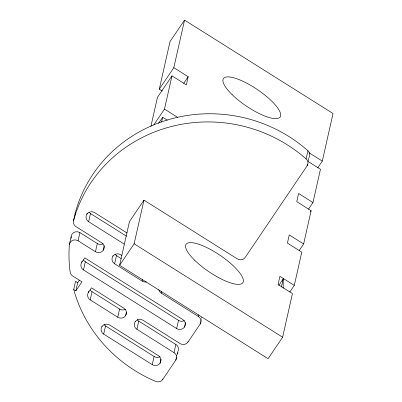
<?xml version="1.0" encoding="UTF-8"?>
<svg xmlns="http://www.w3.org/2000/svg" width="402" height="402" viewBox="0 0 402 402"><rect width="100%" height="100%" fill="white"/><g stroke="black" fill="none" stroke-linecap="round" stroke-linejoin="round"><path stroke-width="0.6" d="M283.174 288.269L283.224 278.857L278.767 285.45M75.837 290.847L77.676 282.676L75.546 281.335L73.707 289.505L75.837 290.847L81.938 281.822L72.727 276.023A5.693 5.412 12.7 0 1 70.144 272.089A142.298 135.333 12.7 0 1 69.355 244.788A5.693 5.412 12.7 0 1 78.068 240.788L95.455 251.727A5.693 5.412 12.7 0 0 103.294 250.225A5.693 5.412 12.7 0 0 101.555 242.697L75.993 226.617A5.693 5.412 12.7 0 1 73.551 220.623L75.39 212.452A142.298 135.333 12.7 0 1 307.952 150.735A5.693 5.412 12.7 0 1 308.932 157.695M69.355 244.788L71.194 236.617A5.693 5.412 12.7 0 1 79.913 232.617L97.294 243.552A5.693 5.412 12.7 0 0 103.198 243.788M78.068 240.788L79.913 232.617M124.158 244.054L88.636 221.703A5.693 5.412 12.7 0 1 86.897 214.176L87.128 213.155M88.636 221.703L90.48 213.532A5.693 5.412 12.7 0 1 88.932 212.105M185.523 322.449L184.488 327.047A5.693 5.412 12.7 0 1 176.649 328.545L83.49 269.933A5.693 5.412 12.7 0 1 81.752 262.406L82.018 261.24M83.49 269.933L85.335 261.762A5.693 5.412 12.7 0 1 83.475 259.873M95.455 251.727L97.294 243.552M126.389 312.143L125.585 315.716A5.693 5.412 12.7 0 1 117.746 317.218L90.204 299.887A5.693 5.412 12.7 0 1 88.465 292.36L88.726 291.194M90.204 299.887L92.048 291.716A5.693 5.412 12.7 0 1 90.189 289.827M103.294 250.225L104.329 245.627M146.434 281.918A5.693 5.412 12.7 0 1 142.152 281.109L114.61 263.782A5.693 5.412 12.7 0 1 112.872 256.255L112.987 255.742M114.61 263.782L116.454 255.607A5.693 5.412 12.7 0 1 114.907 254.185M161.001 359.066L160.081 363.157A5.693 5.412 12.7 0 1 152.237 364.654L103.676 334.097A5.693 5.412 12.7 0 1 101.937 326.57L102.053 326.062M103.676 334.097L105.52 325.927A5.693 5.412 12.7 0 1 103.972 324.499M289.792 292.053L294.289 285.4L279.923 276.36L278.078 284.531L292.45 293.571L282.616 337.218L268.084 358.71L119.605 265.29L129.439 221.643L143.971 200.151L237.371 258.913A5.693 5.412 12.7 0 0 245.21 257.416L307.093 165.865L307.485 164.117M150.911 126.374L157.453 97.344L171.981 75.852L186.352 84.892L188.191 76.722L173.825 67.677L184.548 20.1L333.027 113.525L322.303 161.101L317.806 167.755M162.373 91.113L159.292 89.174L170.016 41.597L184.548 20.1M119.605 265.29L134.137 243.793L143.971 200.151M161.554 122.123L162.644 117.283L167.262 120.188M153.765 124.977L164.488 109.113L171.981 75.852M117.746 317.218L119.585 309.048L92.048 291.716M142.152 281.109L142.549 279.36M73.707 289.505A142.298 135.333 12.7 0 0 155.695 381.428A5.693 5.412 12.7 0 0 162.694 379.488L175.759 360.157A5.693 5.412 12.7 0 0 174.021 352.629L136.901 329.273A5.693 5.412 12.7 0 1 135.162 321.746L135.278 321.233M136.901 329.273L138.745 321.097A5.693 5.412 12.7 0 1 137.198 319.675M135.162 321.746A5.693 5.412 12.7 0 1 143.006 320.243L180.126 343.599A5.693 5.412 12.7 0 0 187.965 342.102L200.171 324.047A5.693 5.412 12.7 0 0 198.432 316.52L161.313 293.164L161.704 291.415M152.237 364.654L154.082 356.484L105.52 325.927M162.694 379.488L162.81 378.975M176.649 328.545L178.488 320.374L85.335 261.762M174.021 352.629L175.865 344.454L138.745 321.097M175.759 360.157L176.106 358.624M176.222 358.112L176.337 357.599M176.684 356.066L176.795 355.559M177.026 354.539L177.257 353.514M177.488 352.494L177.604 351.981M177.468 354.197L177.93 352.152M187.965 342.102L188.081 341.589M198.432 316.52L198.824 314.766M200.171 324.047L200.286 323.535M200.397 323.027L200.513 322.515M200.744 321.494L200.975 320.469M201.206 319.449L201.322 318.937M201.553 317.917L201.663 317.409M307.093 165.865A5.693 5.412 12.7 0 0 306.108 158.906L307.952 150.735M308.143 161.197L308.801 158.277M281.385 287.028L283.224 278.857M294.289 285.4L301.786 252.139L287.42 243.099L289.259 234.929L303.626 243.969L299.128 250.622M303.626 243.969L311.123 210.708L296.756 201.668L298.596 193.493L312.967 202.538L308.47 209.191M312.967 202.538L320.459 169.272L308.143 161.524M159.292 89.174L173.825 67.677M183.694 83.375L188.191 76.722M158.494 123.424L162.644 117.283M81.752 262.406L84.802 257.893L182.749 319.52A5.693 5.412 12.7 0 1 184.488 327.047M77.676 282.676L79.37 280.169M88.465 292.36L91.515 287.847L123.846 308.188A5.693 5.412 12.7 0 1 125.585 315.716M310.429 211.728L311.123 210.708M308.962 152.71L322.303 161.101M164.488 109.113L177.83 117.505M127.087 233.029L94.741 212.678A5.693 5.412 12.7 0 0 86.897 214.176M90.48 213.532L126.529 236.215M134.137 243.793L282.616 337.218M121.776 255.421L120.716 254.752A5.693 5.412 12.7 0 0 112.872 256.255M116.454 255.607L121.218 258.607M73.551 220.623A142.298 135.333 12.7 0 1 306.108 158.906M184.392 320.61A5.693 5.412 12.7 0 1 178.488 320.374M159.986 356.72A5.693 5.412 12.7 0 1 154.082 356.484M160.081 363.157A5.693 5.412 12.7 0 0 158.343 355.629L109.781 325.072A5.693 5.412 12.7 0 0 101.937 326.57M125.489 309.284A5.693 5.412 12.7 0 1 119.585 309.048M161.313 293.164A5.693 5.412 12.7 0 1 158.82 289.711M175.865 344.454A5.693 5.412 12.7 0 1 177.86 351.564M71.079 238.301A142.298 135.333 12.7 0 1 71.194 236.617M75.335 214.959A5.693 5.412 12.7 0 1 75.39 212.452M194.709 260.295A34.255 9.924 34.1 0 0 242.632 282.953A34.255 9.924 34.1 0 0 206.045 247.225A34.255 9.924 34.1 0 0 194.709 260.295M232.06 94.565A34.255 9.924 34.1 0 0 279.983 117.223A34.255 9.924 34.1 0 0 243.396 81.495A34.255 9.924 34.1 0 0 232.06 94.565"/></g></svg>
